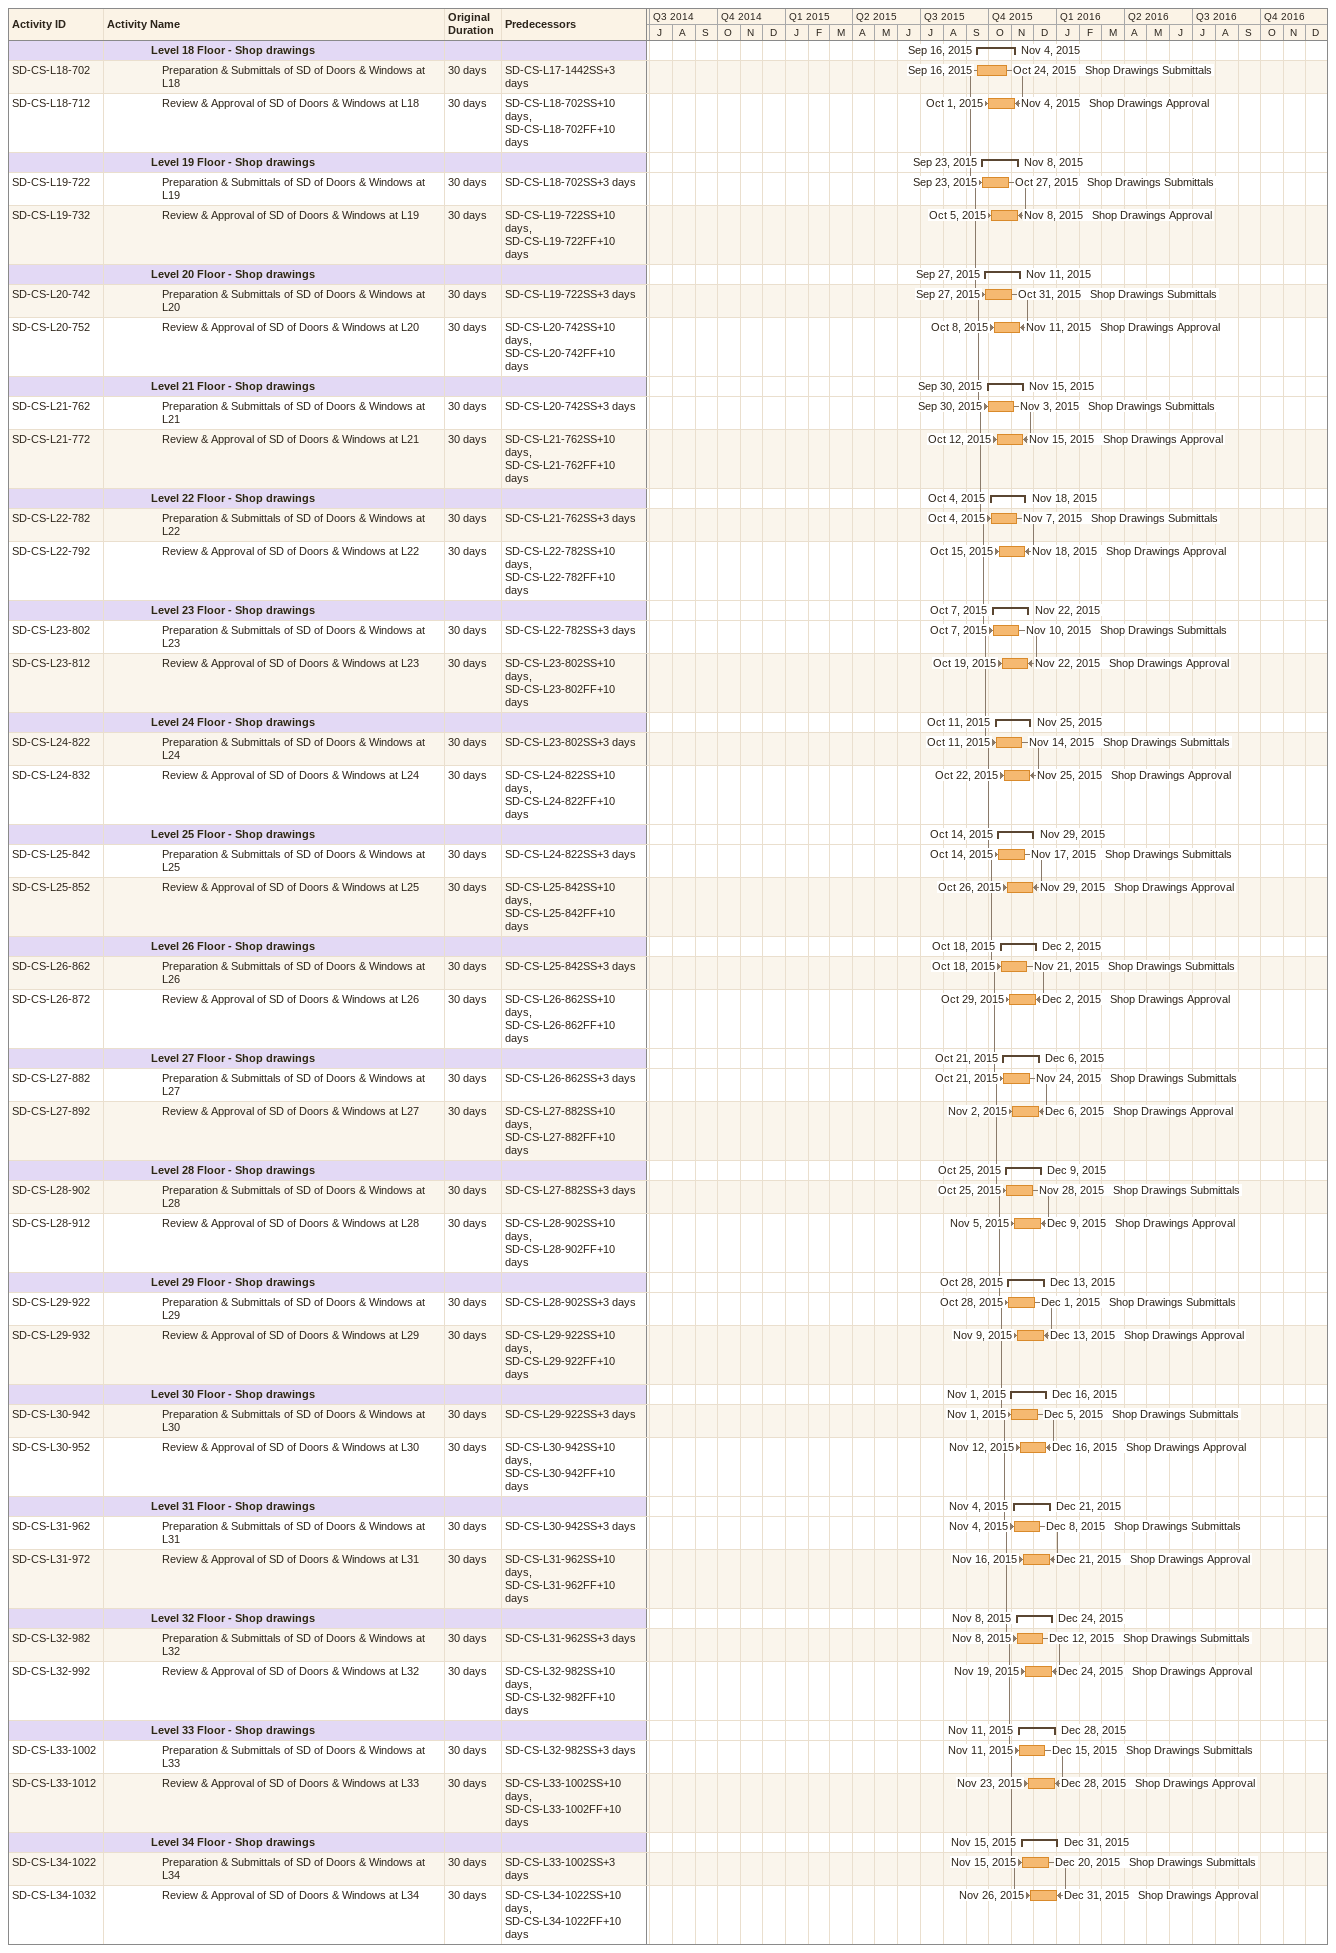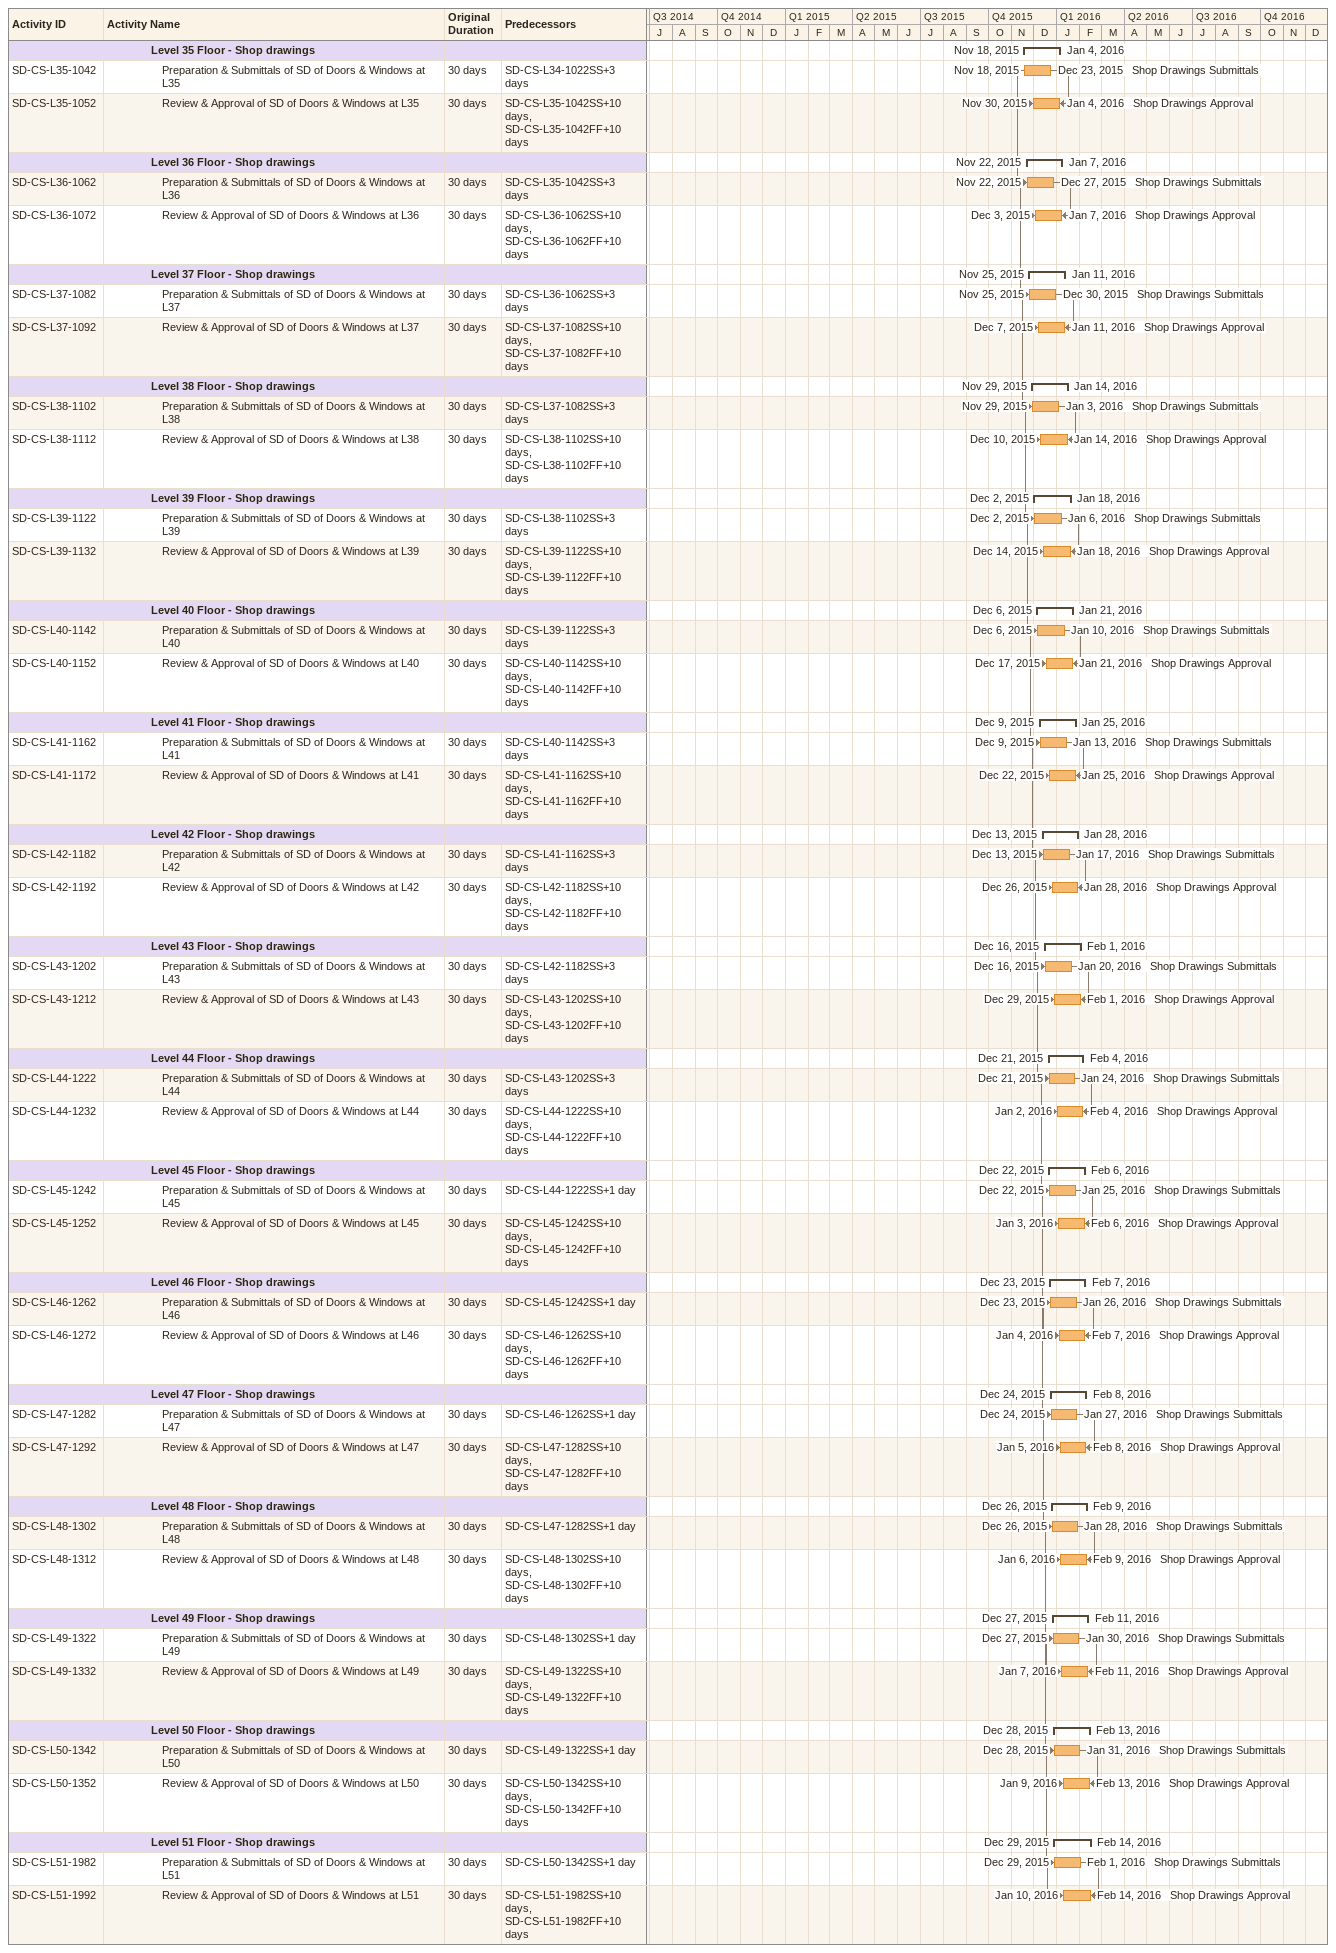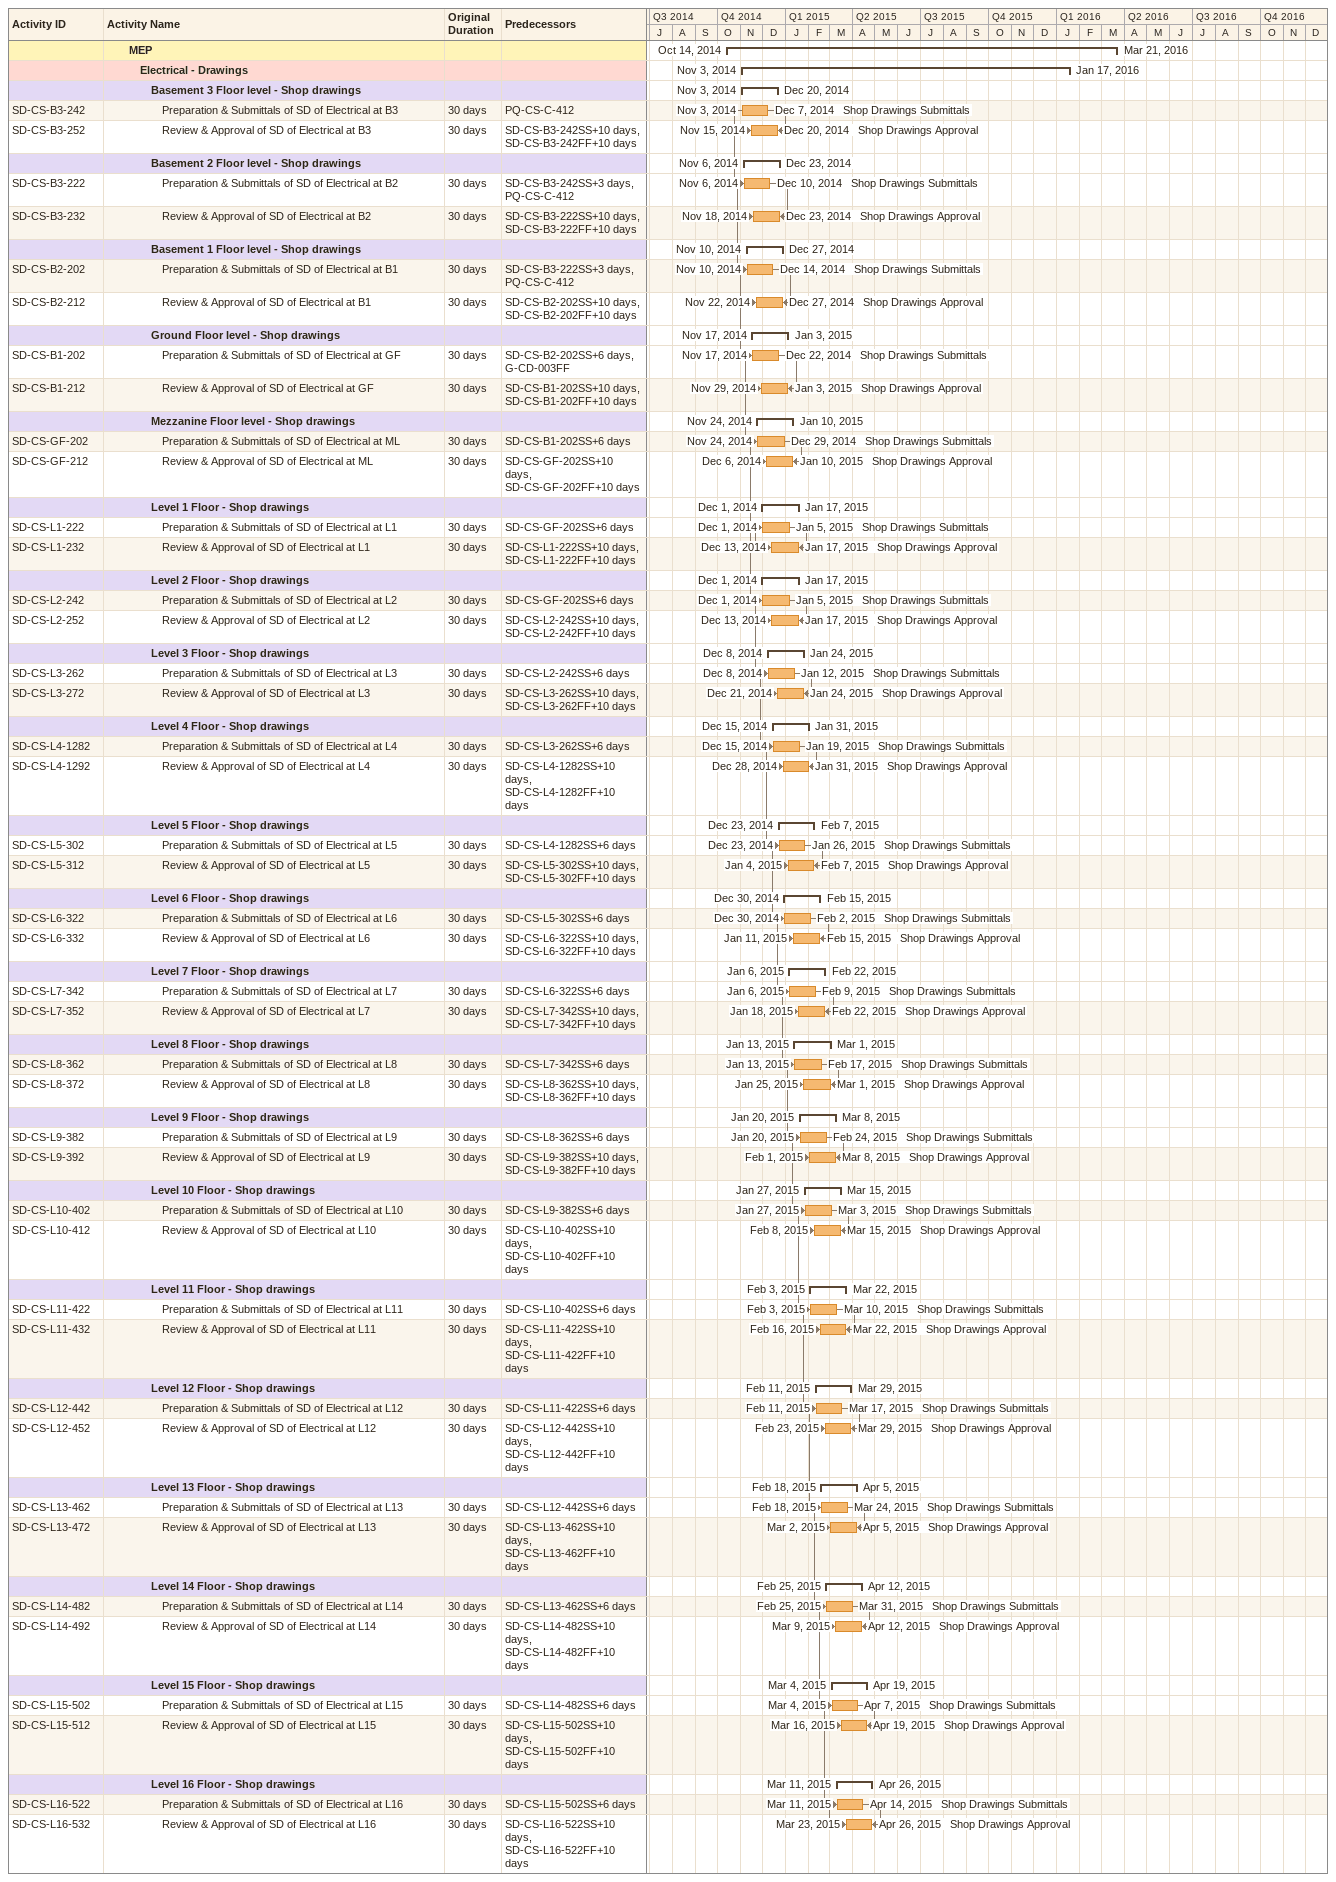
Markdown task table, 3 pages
| ID | Level | Task | Original duration | Start | Finish | Predecessors | Resources |
|---|---|---|---|---|---|---|---|
|  | 5 | **Level 18 Floor - Shop drawings** |  | 2015-09-16 | 2015-11-04 |  |  |
| SD-CS-L18-702 | 6 | Preparation & Submittals of SD of Doors & Windows at L18 | 30d | 2015-09-16 | 2015-10-24 | SD-CS-L17-1442SS+3d | Shop Drawings Submittals |
| SD-CS-L18-712 | 6 | Review & Approval of SD of Doors & Windows at L18 | 30d | 2015-10-01 | 2015-11-04 | SD-CS-L18-702SS+10d, SD-CS-L18-702FF+10d | Shop Drawings Approval |
|  | 5 | **Level 19 Floor - Shop drawings** |  | 2015-09-23 | 2015-11-08 |  |  |
| SD-CS-L19-722 | 6 | Preparation & Submittals of SD of Doors & Windows at L19 | 30d | 2015-09-23 | 2015-10-27 | SD-CS-L18-702SS+3d | Shop Drawings Submittals |
| SD-CS-L19-732 | 6 | Review & Approval of SD of Doors & Windows at L19 | 30d | 2015-10-05 | 2015-11-08 | SD-CS-L19-722SS+10d, SD-CS-L19-722FF+10d | Shop Drawings Approval |
|  | 5 | **Level 20 Floor - Shop drawings** |  | 2015-09-27 | 2015-11-11 |  |  |
| SD-CS-L20-742 | 6 | Preparation & Submittals of SD of Doors & Windows at L20 | 30d | 2015-09-27 | 2015-10-31 | SD-CS-L19-722SS+3d | Shop Drawings Submittals |
| SD-CS-L20-752 | 6 | Review & Approval of SD of Doors & Windows at L20 | 30d | 2015-10-08 | 2015-11-11 | SD-CS-L20-742SS+10d, SD-CS-L20-742FF+10d | Shop Drawings Approval |
|  | 5 | **Level 21 Floor - Shop drawings** |  | 2015-09-30 | 2015-11-15 |  |  |
| SD-CS-L21-762 | 6 | Preparation & Submittals of SD of Doors & Windows at L21 | 30d | 2015-09-30 | 2015-11-03 | SD-CS-L20-742SS+3d | Shop Drawings Submittals |
| SD-CS-L21-772 | 6 | Review & Approval of SD of Doors & Windows at L21 | 30d | 2015-10-12 | 2015-11-15 | SD-CS-L21-762SS+10d, SD-CS-L21-762FF+10d | Shop Drawings Approval |
|  | 5 | **Level 22 Floor - Shop drawings** |  | 2015-10-04 | 2015-11-18 |  |  |
| SD-CS-L22-782 | 6 | Preparation & Submittals of SD of Doors & Windows at L22 | 30d | 2015-10-04 | 2015-11-07 | SD-CS-L21-762SS+3d | Shop Drawings Submittals |
| SD-CS-L22-792 | 6 | Review & Approval of SD of Doors & Windows at L22 | 30d | 2015-10-15 | 2015-11-18 | SD-CS-L22-782SS+10d, SD-CS-L22-782FF+10d | Shop Drawings Approval |
|  | 5 | **Level 23 Floor - Shop drawings** |  | 2015-10-07 | 2015-11-22 |  |  |
| SD-CS-L23-802 | 6 | Preparation & Submittals of SD of Doors & Windows at L23 | 30d | 2015-10-07 | 2015-11-10 | SD-CS-L22-782SS+3d | Shop Drawings Submittals |
| SD-CS-L23-812 | 6 | Review & Approval of SD of Doors & Windows at L23 | 30d | 2015-10-19 | 2015-11-22 | SD-CS-L23-802SS+10d, SD-CS-L23-802FF+10d | Shop Drawings Approval |
|  | 5 | **Level 24 Floor - Shop drawings** |  | 2015-10-11 | 2015-11-25 |  |  |
| SD-CS-L24-822 | 6 | Preparation & Submittals of SD of Doors & Windows at L24 | 30d | 2015-10-11 | 2015-11-14 | SD-CS-L23-802SS+3d | Shop Drawings Submittals |
| SD-CS-L24-832 | 6 | Review & Approval of SD of Doors & Windows at L24 | 30d | 2015-10-22 | 2015-11-25 | SD-CS-L24-822SS+10d, SD-CS-L24-822FF+10d | Shop Drawings Approval |
|  | 5 | **Level 25 Floor - Shop drawings** |  | 2015-10-14 | 2015-11-29 |  |  |
| SD-CS-L25-842 | 6 | Preparation & Submittals of SD of Doors & Windows at L25 | 30d | 2015-10-14 | 2015-11-17 | SD-CS-L24-822SS+3d | Shop Drawings Submittals |
| SD-CS-L25-852 | 6 | Review & Approval of SD of Doors & Windows at L25 | 30d | 2015-10-26 | 2015-11-29 | SD-CS-L25-842SS+10d, SD-CS-L25-842FF+10d | Shop Drawings Approval |
|  | 5 | **Level 26 Floor - Shop drawings** |  | 2015-10-18 | 2015-12-02 |  |  |
| SD-CS-L26-862 | 6 | Preparation & Submittals of SD of Doors & Windows at L26 | 30d | 2015-10-18 | 2015-11-21 | SD-CS-L25-842SS+3d | Shop Drawings Submittals |
| SD-CS-L26-872 | 6 | Review & Approval of SD of Doors & Windows at L26 | 30d | 2015-10-29 | 2015-12-02 | SD-CS-L26-862SS+10d, SD-CS-L26-862FF+10d | Shop Drawings Approval |
|  | 5 | **Level 27 Floor - Shop drawings** |  | 2015-10-21 | 2015-12-06 |  |  |
| SD-CS-L27-882 | 6 | Preparation & Submittals of SD of Doors & Windows at L27 | 30d | 2015-10-21 | 2015-11-24 | SD-CS-L26-862SS+3d | Shop Drawings Submittals |
| SD-CS-L27-892 | 6 | Review & Approval of SD of Doors & Windows at L27 | 30d | 2015-11-02 | 2015-12-06 | SD-CS-L27-882SS+10d, SD-CS-L27-882FF+10d | Shop Drawings Approval |
|  | 5 | **Level 28 Floor - Shop drawings** |  | 2015-10-25 | 2015-12-09 |  |  |
| SD-CS-L28-902 | 6 | Preparation & Submittals of SD of Doors & Windows at L28 | 30d | 2015-10-25 | 2015-11-28 | SD-CS-L27-882SS+3d | Shop Drawings Submittals |
| SD-CS-L28-912 | 6 | Review & Approval of SD of Doors & Windows at L28 | 30d | 2015-11-05 | 2015-12-09 | SD-CS-L28-902SS+10d, SD-CS-L28-902FF+10d | Shop Drawings Approval |
|  | 5 | **Level 29 Floor - Shop drawings** |  | 2015-10-28 | 2015-12-13 |  |  |
| SD-CS-L29-922 | 6 | Preparation & Submittals of SD of Doors & Windows at L29 | 30d | 2015-10-28 | 2015-12-01 | SD-CS-L28-902SS+3d | Shop Drawings Submittals |
| SD-CS-L29-932 | 6 | Review & Approval of SD of Doors & Windows at L29 | 30d | 2015-11-09 | 2015-12-13 | SD-CS-L29-922SS+10d, SD-CS-L29-922FF+10d | Shop Drawings Approval |
|  | 5 | **Level 30 Floor - Shop drawings** |  | 2015-11-01 | 2015-12-16 |  |  |
| SD-CS-L30-942 | 6 | Preparation & Submittals of SD of Doors & Windows at L30 | 30d | 2015-11-01 | 2015-12-05 | SD-CS-L29-922SS+3d | Shop Drawings Submittals |
| SD-CS-L30-952 | 6 | Review & Approval of SD of Doors & Windows at L30 | 30d | 2015-11-12 | 2015-12-16 | SD-CS-L30-942SS+10d, SD-CS-L30-942FF+10d | Shop Drawings Approval |
|  | 5 | **Level 31 Floor - Shop drawings** |  | 2015-11-04 | 2015-12-21 |  |  |
| SD-CS-L31-962 | 6 | Preparation & Submittals of SD of Doors & Windows at L31 | 30d | 2015-11-04 | 2015-12-08 | SD-CS-L30-942SS+3d | Shop Drawings Submittals |
| SD-CS-L31-972 | 6 | Review & Approval of SD of Doors & Windows at L31 | 30d | 2015-11-16 | 2015-12-21 | SD-CS-L31-962SS+10d, SD-CS-L31-962FF+10d | Shop Drawings Approval |
|  | 5 | **Level 32 Floor - Shop drawings** |  | 2015-11-08 | 2015-12-24 |  |  |
| SD-CS-L32-982 | 6 | Preparation & Submittals of SD of Doors & Windows at L32 | 30d | 2015-11-08 | 2015-12-12 | SD-CS-L31-962SS+3d | Shop Drawings Submittals |
| SD-CS-L32-992 | 6 | Review & Approval of SD of Doors & Windows at L32 | 30d | 2015-11-19 | 2015-12-24 | SD-CS-L32-982SS+10d, SD-CS-L32-982FF+10d | Shop Drawings Approval |
|  | 5 | **Level 33 Floor - Shop drawings** |  | 2015-11-11 | 2015-12-28 |  |  |
| SD-CS-L33-1002 | 6 | Preparation & Submittals of SD of Doors & Windows at L33 | 30d | 2015-11-11 | 2015-12-15 | SD-CS-L32-982SS+3d | Shop Drawings Submittals |
| SD-CS-L33-1012 | 6 | Review & Approval of SD of Doors & Windows at L33 | 30d | 2015-11-23 | 2015-12-28 | SD-CS-L33-1002SS+10d, SD-CS-L33-1002FF+10d | Shop Drawings Approval |
|  | 5 | **Level 34 Floor - Shop drawings** |  | 2015-11-15 | 2015-12-31 |  |  |
| SD-CS-L34-1022 | 6 | Preparation & Submittals of SD of Doors & Windows at L34 | 30d | 2015-11-15 | 2015-12-20 | SD-CS-L33-1002SS+3d | Shop Drawings Submittals |
| SD-CS-L34-1032 | 6 | Review & Approval of SD of Doors & Windows at L34 | 30d | 2015-11-26 | 2015-12-31 | SD-CS-L34-1022SS+10d, SD-CS-L34-1022FF+10d | Shop Drawings Approval |
|  | 5 | **Level 35 Floor - Shop drawings** |  | 2015-11-18 | 2016-01-04 |  |  |
| SD-CS-L35-1042 | 6 | Preparation & Submittals of SD of Doors & Windows at L35 | 30d | 2015-11-18 | 2015-12-23 | SD-CS-L34-1022SS+3d | Shop Drawings Submittals |
| SD-CS-L35-1052 | 6 | Review & Approval of SD of Doors & Windows at L35 | 30d | 2015-11-30 | 2016-01-04 | SD-CS-L35-1042SS+10d, SD-CS-L35-1042FF+10d | Shop Drawings Approval |
|  | 5 | **Level 36 Floor - Shop drawings** |  | 2015-11-22 | 2016-01-07 |  |  |
| SD-CS-L36-1062 | 6 | Preparation & Submittals of SD of Doors & Windows at L36 | 30d | 2015-11-22 | 2015-12-27 | SD-CS-L35-1042SS+3d | Shop Drawings Submittals |
| SD-CS-L36-1072 | 6 | Review & Approval of SD of Doors & Windows at L36 | 30d | 2015-12-03 | 2016-01-07 | SD-CS-L36-1062SS+10d, SD-CS-L36-1062FF+10d | Shop Drawings Approval |
|  | 5 | **Level 37 Floor - Shop drawings** |  | 2015-11-25 | 2016-01-11 |  |  |
| SD-CS-L37-1082 | 6 | Preparation & Submittals of SD of Doors & Windows at L37 | 30d | 2015-11-25 | 2015-12-30 | SD-CS-L36-1062SS+3d | Shop Drawings Submittals |
| SD-CS-L37-1092 | 6 | Review & Approval of SD of Doors & Windows at L37 | 30d | 2015-12-07 | 2016-01-11 | SD-CS-L37-1082SS+10d, SD-CS-L37-1082FF+10d | Shop Drawings Approval |
|  | 5 | **Level 38 Floor - Shop drawings** |  | 2015-11-29 | 2016-01-14 |  |  |
| SD-CS-L38-1102 | 6 | Preparation & Submittals of SD of Doors & Windows at L38 | 30d | 2015-11-29 | 2016-01-03 | SD-CS-L37-1082SS+3d | Shop Drawings Submittals |
| SD-CS-L38-1112 | 6 | Review & Approval of SD of Doors & Windows at L38 | 30d | 2015-12-10 | 2016-01-14 | SD-CS-L38-1102SS+10d, SD-CS-L38-1102FF+10d | Shop Drawings Approval |
|  | 5 | **Level 39 Floor - Shop drawings** |  | 2015-12-02 | 2016-01-18 |  |  |
| SD-CS-L39-1122 | 6 | Preparation & Submittals of SD of Doors & Windows at L39 | 30d | 2015-12-02 | 2016-01-06 | SD-CS-L38-1102SS+3d | Shop Drawings Submittals |
| SD-CS-L39-1132 | 6 | Review & Approval of SD of Doors & Windows at L39 | 30d | 2015-12-14 | 2016-01-18 | SD-CS-L39-1122SS+10d, SD-CS-L39-1122FF+10d | Shop Drawings Approval |
|  | 5 | **Level 40 Floor - Shop drawings** |  | 2015-12-06 | 2016-01-21 |  |  |
| SD-CS-L40-1142 | 6 | Preparation & Submittals of SD of Doors & Windows at L40 | 30d | 2015-12-06 | 2016-01-10 | SD-CS-L39-1122SS+3d | Shop Drawings Submittals |
| SD-CS-L40-1152 | 6 | Review & Approval of SD of Doors & Windows at L40 | 30d | 2015-12-17 | 2016-01-21 | SD-CS-L40-1142SS+10d, SD-CS-L40-1142FF+10d | Shop Drawings Approval |
|  | 5 | **Level 41 Floor - Shop drawings** |  | 2015-12-09 | 2016-01-25 |  |  |
| SD-CS-L41-1162 | 6 | Preparation & Submittals of SD of Doors & Windows at L41 | 30d | 2015-12-09 | 2016-01-13 | SD-CS-L40-1142SS+3d | Shop Drawings Submittals |
| SD-CS-L41-1172 | 6 | Review & Approval of SD of Doors & Windows at L41 | 30d | 2015-12-22 | 2016-01-25 | SD-CS-L41-1162SS+10d, SD-CS-L41-1162FF+10d | Shop Drawings Approval |
|  | 5 | **Level 42 Floor - Shop drawings** |  | 2015-12-13 | 2016-01-28 |  |  |
| SD-CS-L42-1182 | 6 | Preparation & Submittals of SD of Doors & Windows at L42 | 30d | 2015-12-13 | 2016-01-17 | SD-CS-L41-1162SS+3d | Shop Drawings Submittals |
| SD-CS-L42-1192 | 6 | Review & Approval of SD of Doors & Windows at L42 | 30d | 2015-12-26 | 2016-01-28 | SD-CS-L42-1182SS+10d, SD-CS-L42-1182FF+10d | Shop Drawings Approval |
|  | 5 | **Level 43 Floor - Shop drawings** |  | 2015-12-16 | 2016-02-01 |  |  |
| SD-CS-L43-1202 | 6 | Preparation & Submittals of SD of Doors & Windows at L43 | 30d | 2015-12-16 | 2016-01-20 | SD-CS-L42-1182SS+3d | Shop Drawings Submittals |
| SD-CS-L43-1212 | 6 | Review & Approval of SD of Doors & Windows at L43 | 30d | 2015-12-29 | 2016-02-01 | SD-CS-L43-1202SS+10d, SD-CS-L43-1202FF+10d | Shop Drawings Approval |
|  | 5 | **Level 44 Floor - Shop drawings** |  | 2015-12-21 | 2016-02-04 |  |  |
| SD-CS-L44-1222 | 6 | Preparation & Submittals of SD of Doors & Windows at L44 | 30d | 2015-12-21 | 2016-01-24 | SD-CS-L43-1202SS+3d | Shop Drawings Submittals |
| SD-CS-L44-1232 | 6 | Review & Approval of SD of Doors & Windows at L44 | 30d | 2016-01-02 | 2016-02-04 | SD-CS-L44-1222SS+10d, SD-CS-L44-1222FF+10d | Shop Drawings Approval |
|  | 5 | **Level 45 Floor - Shop drawings** |  | 2015-12-22 | 2016-02-06 |  |  |
| SD-CS-L45-1242 | 6 | Preparation & Submittals of SD of Doors & Windows at L45 | 30d | 2015-12-22 | 2016-01-25 | SD-CS-L44-1222SS+1d | Shop Drawings Submittals |
| SD-CS-L45-1252 | 6 | Review & Approval of SD of Doors & Windows at L45 | 30d | 2016-01-03 | 2016-02-06 | SD-CS-L45-1242SS+10d, SD-CS-L45-1242FF+10d | Shop Drawings Approval |
|  | 5 | **Level 46 Floor - Shop drawings** |  | 2015-12-23 | 2016-02-07 |  |  |
| SD-CS-L46-1262 | 6 | Preparation & Submittals of SD of Doors & Windows at L46 | 30d | 2015-12-23 | 2016-01-26 | SD-CS-L45-1242SS+1d | Shop Drawings Submittals |
| SD-CS-L46-1272 | 6 | Review & Approval of SD of Doors & Windows at L46 | 30d | 2016-01-04 | 2016-02-07 | SD-CS-L46-1262SS+10d, SD-CS-L46-1262FF+10d | Shop Drawings Approval |
|  | 5 | **Level 47 Floor - Shop drawings** |  | 2015-12-24 | 2016-02-08 |  |  |
| SD-CS-L47-1282 | 6 | Preparation & Submittals of SD of Doors & Windows at L47 | 30d | 2015-12-24 | 2016-01-27 | SD-CS-L46-1262SS+1d | Shop Drawings Submittals |
| SD-CS-L47-1292 | 6 | Review & Approval of SD of Doors & Windows at L47 | 30d | 2016-01-05 | 2016-02-08 | SD-CS-L47-1282SS+10d, SD-CS-L47-1282FF+10d | Shop Drawings Approval |
|  | 5 | **Level 48 Floor - Shop drawings** |  | 2015-12-26 | 2016-02-09 |  |  |
| SD-CS-L48-1302 | 6 | Preparation & Submittals of SD of Doors & Windows at L48 | 30d | 2015-12-26 | 2016-01-28 | SD-CS-L47-1282SS+1d | Shop Drawings Submittals |
| SD-CS-L48-1312 | 6 | Review & Approval of SD of Doors & Windows at L48 | 30d | 2016-01-06 | 2016-02-09 | SD-CS-L48-1302SS+10d, SD-CS-L48-1302FF+10d | Shop Drawings Approval |
|  | 5 | **Level 49 Floor - Shop drawings** |  | 2015-12-27 | 2016-02-11 |  |  |
| SD-CS-L49-1322 | 6 | Preparation & Submittals of SD of Doors & Windows at L49 | 30d | 2015-12-27 | 2016-01-30 | SD-CS-L48-1302SS+1d | Shop Drawings Submittals |
| SD-CS-L49-1332 | 6 | Review & Approval of SD of Doors & Windows at L49 | 30d | 2016-01-07 | 2016-02-11 | SD-CS-L49-1322SS+10d, SD-CS-L49-1322FF+10d | Shop Drawings Approval |
|  | 5 | **Level 50 Floor - Shop drawings** |  | 2015-12-28 | 2016-02-13 |  |  |
| SD-CS-L50-1342 | 6 | Preparation & Submittals of SD of Doors & Windows at L50 | 30d | 2015-12-28 | 2016-01-31 | SD-CS-L49-1322SS+1d | Shop Drawings Submittals |
| SD-CS-L50-1352 | 6 | Review & Approval of SD of Doors & Windows at L50 | 30d | 2016-01-09 | 2016-02-13 | SD-CS-L50-1342SS+10d, SD-CS-L50-1342FF+10d | Shop Drawings Approval |
|  | 5 | **Level 51 Floor - Shop drawings** |  | 2015-12-29 | 2016-02-14 |  |  |
| SD-CS-L51-1982 | 6 | Preparation & Submittals of SD of Doors & Windows at L51 | 30d | 2015-12-29 | 2016-02-01 | SD-CS-L50-1342SS+1d | Shop Drawings Submittals |
| SD-CS-L51-1992 | 6 | Review & Approval of SD of Doors & Windows at L51 | 30d | 2016-01-10 | 2016-02-14 | SD-CS-L51-1982SS+10d, SD-CS-L51-1982FF+10d | Shop Drawings Approval |
|  | 3 | **MEP** |  | 2014-10-14 | 2016-03-21 |  |  |
|  | 4 | **Electrical - Drawings** |  | 2014-11-03 | 2016-01-17 |  |  |
|  | 5 | **Basement 3 Floor level - Shop drawings** |  | 2014-11-03 | 2014-12-20 |  |  |
| SD-CS-B3-242 | 6 | Preparation & Submittals of SD of Electrical at B3 | 30d | 2014-11-03 | 2014-12-07 | PQ-CS-C-412 | Shop Drawings Submittals |
| SD-CS-B3-252 | 6 | Review & Approval of SD of Electrical at B3 | 30d | 2014-11-15 | 2014-12-20 | SD-CS-B3-242SS+10d, SD-CS-B3-242FF+10d | Shop Drawings Approval |
|  | 5 | **Basement 2 Floor level - Shop drawings** |  | 2014-11-06 | 2014-12-23 |  |  |
| SD-CS-B3-222 | 6 | Preparation & Submittals of SD of Electrical at B2 | 30d | 2014-11-06 | 2014-12-10 | SD-CS-B3-242SS+3d, PQ-CS-C-412 | Shop Drawings Submittals |
| SD-CS-B3-232 | 6 | Review & Approval of SD of Electrical at B2 | 30d | 2014-11-18 | 2014-12-23 | SD-CS-B3-222SS+10d, SD-CS-B3-222FF+10d | Shop Drawings Approval |
|  | 5 | **Basement 1 Floor level - Shop drawings** |  | 2014-11-10 | 2014-12-27 |  |  |
| SD-CS-B2-202 | 6 | Preparation & Submittals of SD of Electrical at B1 | 30d | 2014-11-10 | 2014-12-14 | SD-CS-B3-222SS+3d, PQ-CS-C-412 | Shop Drawings Submittals |
| SD-CS-B2-212 | 6 | Review & Approval of SD of Electrical at B1 | 30d | 2014-11-22 | 2014-12-27 | SD-CS-B2-202SS+10d, SD-CS-B2-202FF+10d | Shop Drawings Approval |
|  | 5 | **Ground Floor level - Shop drawings** |  | 2014-11-17 | 2015-01-03 |  |  |
| SD-CS-B1-202 | 6 | Preparation & Submittals of SD of Electrical at GF | 30d | 2014-11-17 | 2014-12-22 | SD-CS-B2-202SS+6d, G-CD-003FF | Shop Drawings Submittals |
| SD-CS-B1-212 | 6 | Review & Approval of SD of Electrical at GF | 30d | 2014-11-29 | 2015-01-03 | SD-CS-B1-202SS+10d, SD-CS-B1-202FF+10d | Shop Drawings Approval |
|  | 5 | **Mezzanine Floor level - Shop drawings** |  | 2014-11-24 | 2015-01-10 |  |  |
| SD-CS-GF-202 | 6 | Preparation & Submittals of SD of Electrical at ML | 30d | 2014-11-24 | 2014-12-29 | SD-CS-B1-202SS+6d | Shop Drawings Submittals |
| SD-CS-GF-212 | 6 | Review & Approval of SD of Electrical at ML | 30d | 2014-12-06 | 2015-01-10 | SD-CS-GF-202SS+10d, SD-CS-GF-202FF+10d | Shop Drawings Approval |
|  | 5 | **Level 1 Floor - Shop drawings** |  | 2014-12-01 | 2015-01-17 |  |  |
| SD-CS-L1-222 | 6 | Preparation & Submittals of SD of Electrical at L1 | 30d | 2014-12-01 | 2015-01-05 | SD-CS-GF-202SS+6d | Shop Drawings Submittals |
| SD-CS-L1-232 | 6 | Review & Approval of SD of Electrical at L1 | 30d | 2014-12-13 | 2015-01-17 | SD-CS-L1-222SS+10d, SD-CS-L1-222FF+10d | Shop Drawings Approval |
|  | 5 | **Level 2 Floor - Shop drawings** |  | 2014-12-01 | 2015-01-17 |  |  |
| SD-CS-L2-242 | 6 | Preparation & Submittals of SD of Electrical at L2 | 30d | 2014-12-01 | 2015-01-05 | SD-CS-GF-202SS+6d | Shop Drawings Submittals |
| SD-CS-L2-252 | 6 | Review & Approval of SD of Electrical at L2 | 30d | 2014-12-13 | 2015-01-17 | SD-CS-L2-242SS+10d, SD-CS-L2-242FF+10d | Shop Drawings Approval |
|  | 5 | **Level 3 Floor - Shop drawings** |  | 2014-12-08 | 2015-01-24 |  |  |
| SD-CS-L3-262 | 6 | Preparation & Submittals of SD of Electrical at L3 | 30d | 2014-12-08 | 2015-01-12 | SD-CS-L2-242SS+6d | Shop Drawings Submittals |
| SD-CS-L3-272 | 6 | Review & Approval of SD of Electrical at L3 | 30d | 2014-12-21 | 2015-01-24 | SD-CS-L3-262SS+10d, SD-CS-L3-262FF+10d | Shop Drawings Approval |
|  | 5 | **Level 4 Floor - Shop drawings** |  | 2014-12-15 | 2015-01-31 |  |  |
| SD-CS-L4-1282 | 6 | Preparation & Submittals of SD of Electrical at L4 | 30d | 2014-12-15 | 2015-01-19 | SD-CS-L3-262SS+6d | Shop Drawings Submittals |
| SD-CS-L4-1292 | 6 | Review & Approval of SD of Electrical at L4 | 30d | 2014-12-28 | 2015-01-31 | SD-CS-L4-1282SS+10d, SD-CS-L4-1282FF+10d | Shop Drawings Approval |
|  | 5 | **Level 5 Floor - Shop drawings** |  | 2014-12-23 | 2015-02-07 |  |  |
| SD-CS-L5-302 | 6 | Preparation & Submittals of SD of Electrical at L5 | 30d | 2014-12-23 | 2015-01-26 | SD-CS-L4-1282SS+6d | Shop Drawings Submittals |
| SD-CS-L5-312 | 6 | Review & Approval of SD of Electrical at L5 | 30d | 2015-01-04 | 2015-02-07 | SD-CS-L5-302SS+10d, SD-CS-L5-302FF+10d | Shop Drawings Approval |
|  | 5 | **Level 6 Floor - Shop drawings** |  | 2014-12-30 | 2015-02-15 |  |  |
| SD-CS-L6-322 | 6 | Preparation & Submittals of SD of Electrical at L6 | 30d | 2014-12-30 | 2015-02-02 | SD-CS-L5-302SS+6d | Shop Drawings Submittals |
| SD-CS-L6-332 | 6 | Review & Approval of SD of Electrical at L6 | 30d | 2015-01-11 | 2015-02-15 | SD-CS-L6-322SS+10d, SD-CS-L6-322FF+10d | Shop Drawings Approval |
|  | 5 | **Level 7 Floor - Shop drawings** |  | 2015-01-06 | 2015-02-22 |  |  |
| SD-CS-L7-342 | 6 | Preparation & Submittals of SD of Electrical at L7 | 30d | 2015-01-06 | 2015-02-09 | SD-CS-L6-322SS+6d | Shop Drawings Submittals |
| SD-CS-L7-352 | 6 | Review & Approval of SD of Electrical at L7 | 30d | 2015-01-18 | 2015-02-22 | SD-CS-L7-342SS+10d, SD-CS-L7-342FF+10d | Shop Drawings Approval |
|  | 5 | **Level 8 Floor - Shop drawings** |  | 2015-01-13 | 2015-03-01 |  |  |
| SD-CS-L8-362 | 6 | Preparation & Submittals of SD of Electrical at L8 | 30d | 2015-01-13 | 2015-02-17 | SD-CS-L7-342SS+6d | Shop Drawings Submittals |
| SD-CS-L8-372 | 6 | Review & Approval of SD of Electrical at L8 | 30d | 2015-01-25 | 2015-03-01 | SD-CS-L8-362SS+10d, SD-CS-L8-362FF+10d | Shop Drawings Approval |
|  | 5 | **Level 9 Floor - Shop drawings** |  | 2015-01-20 | 2015-03-08 |  |  |
| SD-CS-L9-382 | 6 | Preparation & Submittals of SD of Electrical at L9 | 30d | 2015-01-20 | 2015-02-24 | SD-CS-L8-362SS+6d | Shop Drawings Submittals |
| SD-CS-L9-392 | 6 | Review & Approval of SD of Electrical at L9 | 30d | 2015-02-01 | 2015-03-08 | SD-CS-L9-382SS+10d, SD-CS-L9-382FF+10d | Shop Drawings Approval |
|  | 5 | **Level 10 Floor - Shop drawings** |  | 2015-01-27 | 2015-03-15 |  |  |
| SD-CS-L10-402 | 6 | Preparation & Submittals of SD of Electrical at L10 | 30d | 2015-01-27 | 2015-03-03 | SD-CS-L9-382SS+6d | Shop Drawings Submittals |
| SD-CS-L10-412 | 6 | Review & Approval of SD of Electrical at L10 | 30d | 2015-02-08 | 2015-03-15 | SD-CS-L10-402SS+10d, SD-CS-L10-402FF+10d | Shop Drawings Approval |
|  | 5 | **Level 11 Floor - Shop drawings** |  | 2015-02-03 | 2015-03-22 |  |  |
| SD-CS-L11-422 | 6 | Preparation & Submittals of SD of Electrical at L11 | 30d | 2015-02-03 | 2015-03-10 | SD-CS-L10-402SS+6d | Shop Drawings Submittals |
| SD-CS-L11-432 | 6 | Review & Approval of SD of Electrical at L11 | 30d | 2015-02-16 | 2015-03-22 | SD-CS-L11-422SS+10d, SD-CS-L11-422FF+10d | Shop Drawings Approval |
|  | 5 | **Level 12 Floor - Shop drawings** |  | 2015-02-11 | 2015-03-29 |  |  |
| SD-CS-L12-442 | 6 | Preparation & Submittals of SD of Electrical at L12 | 30d | 2015-02-11 | 2015-03-17 | SD-CS-L11-422SS+6d | Shop Drawings Submittals |
| SD-CS-L12-452 | 6 | Review & Approval of SD of Electrical at L12 | 30d | 2015-02-23 | 2015-03-29 | SD-CS-L12-442SS+10d, SD-CS-L12-442FF+10d | Shop Drawings Approval |
|  | 5 | **Level 13 Floor - Shop drawings** |  | 2015-02-18 | 2015-04-05 |  |  |
| SD-CS-L13-462 | 6 | Preparation & Submittals of SD of Electrical at L13 | 30d | 2015-02-18 | 2015-03-24 | SD-CS-L12-442SS+6d | Shop Drawings Submittals |
| SD-CS-L13-472 | 6 | Review & Approval of SD of Electrical at L13 | 30d | 2015-03-02 | 2015-04-05 | SD-CS-L13-462SS+10d, SD-CS-L13-462FF+10d | Shop Drawings Approval |
|  | 5 | **Level 14 Floor - Shop drawings** |  | 2015-02-25 | 2015-04-12 |  |  |
| SD-CS-L14-482 | 6 | Preparation & Submittals of SD of Electrical at L14 | 30d | 2015-02-25 | 2015-03-31 | SD-CS-L13-462SS+6d | Shop Drawings Submittals |
| SD-CS-L14-492 | 6 | Review & Approval of SD of Electrical at L14 | 30d | 2015-03-09 | 2015-04-12 | SD-CS-L14-482SS+10d, SD-CS-L14-482FF+10d | Shop Drawings Approval |
|  | 5 | **Level 15 Floor - Shop drawings** |  | 2015-03-04 | 2015-04-19 |  |  |
| SD-CS-L15-502 | 6 | Preparation & Submittals of SD of Electrical at L15 | 30d | 2015-03-04 | 2015-04-07 | SD-CS-L14-482SS+6d | Shop Drawings Submittals |
| SD-CS-L15-512 | 6 | Review & Approval of SD of Electrical at L15 | 30d | 2015-03-16 | 2015-04-19 | SD-CS-L15-502SS+10d, SD-CS-L15-502FF+10d | Shop Drawings Approval |
|  | 5 | **Level 16 Floor - Shop drawings** |  | 2015-03-11 | 2015-04-26 |  |  |
| SD-CS-L16-522 | 6 | Preparation & Submittals of SD of Electrical at L16 | 30d | 2015-03-11 | 2015-04-14 | SD-CS-L15-502SS+6d | Shop Drawings Submittals |
| SD-CS-L16-532 | 6 | Review & Approval of SD of Electrical at L16 | 30d | 2015-03-23 | 2015-04-26 | SD-CS-L16-522SS+10d, SD-CS-L16-522FF+10d | Shop Drawings Approval |
